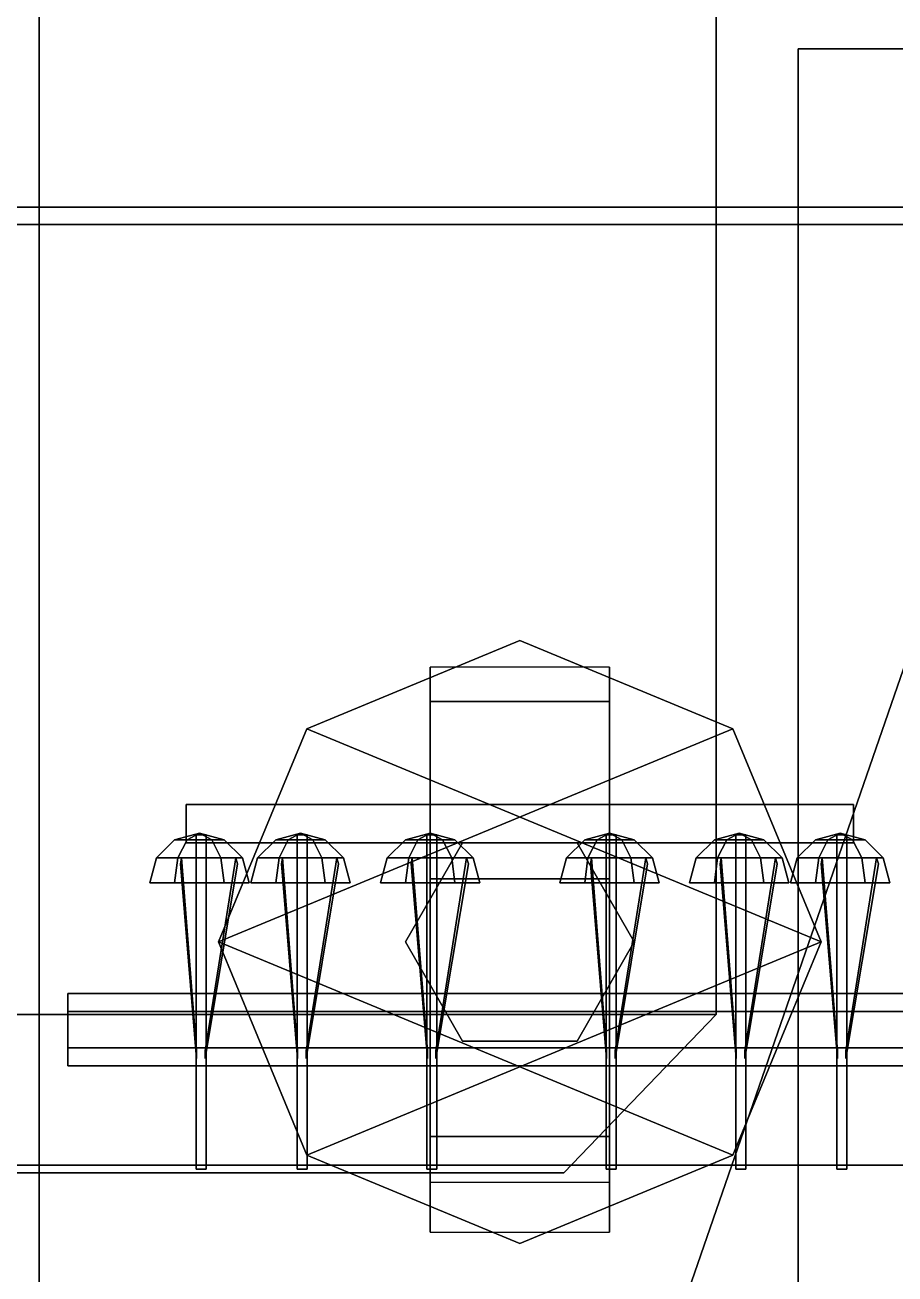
# Model space of a CAD drawing. Extents: x -14 to 14, y -57 to 59.
# Drawn here: x -0.08 to 4.49, y -32.46 to -25.92 of the extents above; entities that cross this region are included whole.
import ezdxf

# ---------------------------------------------------------------- set-up
doc = ezdxf.new("R2010")
doc.units = 0
doc.layers.get('0').update_dxf_attribs({"linetype": 'CONTINUOUS'})

msp = doc.modelspace()

# ---------------------------------------------------------------- linework, layer by layer
for points in [[(0, -38.48, 26.47), (0, -38.48, 26.53), (0, -7.51, 29.28), (0, -7.51, 29.2)], [(0, -7.51, 29.2), (0, -7.51, 29.28), (0, -38.48, 26.53), (0, -38.48, 26.47)], [(-12.85, -16.95, -4.35), (12.85, -16.95, -4.35), (5.37, -26.87, -4.35), (-5.37, -26.87, -4.35)], [(9, -16.95, 3.99), (-9, -16.95, 3.99), (-9, -26.87, 3.99), (9, -26.87, 3.99)], [(4.98, -26.96, 6.36), (4.98, -20.1, 6.36), (-4.98, -20.1, 6.36), (-4.98, -26.96, 6.36)], [(-4.98, -26.96, 6.36), (-4.98, -20.1, 6.36), (4.98, -20.1, 6.36), (4.98, -26.96, 6.36)], [(3.55, -31.1, 8.73), (3.55, -24.08, 8.73), (-3.55, -24.08, 8.73), (-3.55, -31.1, 8.73)], [(3.55, -31.1, 6.36), (3.55, -24.08, 6.36), (3.55, -24.08, 8.73), (3.55, -31.1, 8.73)], [(3.98, -37.27, 3.99), (3.98, -26.04, 3.99), (3.98, -26.04, 6.36), (3.98, -37.27, 6.36)], [(3.98, -26.04, 6.36), (3.98, -26.04, 3.99), (4.97, -26.04, 3.99), (4.97, -26.04, 6.36)], [(9, -26.87, 3.99), (-9, -26.87, 3.99), (-8.61, -37.01, 3.99), (8.61, -37.01, 3.99)], [(-5.37, -26.87, -4.35), (0, -26.87, -4.35), (0, -37.01, -4.35), (-1.86, -37.01, -3.55)], [(1.86, -37.01, -3.55), (0, -37.01, -4.35), (0, -26.87, -4.35), (5.37, -26.87, -4.35)], [(4.89, -37.01, -3.07), (1.86, -37.01, -3.55), (5.37, -26.87, -4.35), (6.89, -26.87, -4.13)], [(-8.87, -31.89, 6.36), (-8.87, -26.96, 6.36), (8.87, -26.96, 6.36), (8.87, -31.89, 6.36)], [(8.87, -31.89, 6.36), (8.87, -26.96, 6.36), (-8.87, -26.96, 6.36), (-8.87, -31.89, 6.36)], [(3.6372, -29.6028, 11.15), (0.94, -30.72, 11.15), (1.4028, -29.6028, 11.15), (2.52, -29.14, 11.15)], [(3.6372, -29.6028, 11.95), (2.52, -29.14, 11.95), (1.4028, -29.6028, 11.95), (4.1, -30.72, 11.95)], [(1.4028, -29.6028, 11.95), (2.52, -29.14, 11.95), (2.52, -29.14, 11.15), (1.4028, -29.6028, 11.15)], [(2.52, -29.14, 11.95), (3.6372, -29.6028, 11.95), (3.6372, -29.6028, 11.15), (2.52, -29.14, 11.15)], [(2.05, -29.28, 11.95), (2.05, -32.24, 11.95), (2.05, -30.39, 12.56), (2.05, -30, 12.56)], [(2.99, -30, 12.56), (2.99, -29.28, 11.95), (2.05, -29.28, 11.95), (2.05, -30, 12.56)], [(2.99, -30.39, 12.56), (2.99, -32.24, 11.95), (2.99, -29.28, 11.95), (2.99, -30, 12.56)], [(2.99, -29.46, 10.72), (2.99, -31.74, 10.72), (2.05, -31.74, 10.72), (2.05, -29.46, 10.72)], [(2.05, -29.46, 10.72), (2.05, -31.74, 10.72), (2.05, -31.98, 11.15), (2.05, -29.46, 11.15)], [(2.99, -29.46, 11.15), (2.99, -29.46, 10.72), (2.05, -29.46, 10.72), (2.05, -29.46, 11.15)], [(2.99, -31.98, 11.15), (2.99, -31.74, 10.72), (2.99, -29.46, 10.72), (2.99, -29.46, 11.15)], [(4.1, -30.72, 11.15), (1.4028, -31.8372, 11.15), (0.94, -30.72, 11.15), (3.6372, -29.6028, 11.15)], [(4.1, -30.72, 11.95), (1.4028, -29.6028, 11.95), (0.94, -30.72, 11.95), (3.6372, -31.8372, 11.95)], [(0.94, -30.72, 11.95), (1.4028, -29.6028, 11.95), (1.4028, -29.6028, 11.15), (0.94, -30.72, 11.15)], [(3.6372, -29.6028, 11.95), (4.1, -30.72, 11.95), (4.1, -30.72, 11.15), (3.6372, -29.6028, 11.15)], [(4.27, -30, 12.56), (4.27, -30.2, 12.56), (0.77, -30.2, 12.56), (0.77, -30, 12.56)], [(4.27, -30, 12.91), (4.27, -30, 12.56), (0.77, -30, 12.56), (0.77, -30, 12.91)], [(0.77, -30, 12.91), (0.77, -30.2, 12.91), (4.27, -30.2, 12.91), (4.27, -30, 12.91)], [(0.77, -30, 12.56), (0.77, -30.2, 12.56), (0.77, -30.2, 12.91), (0.77, -30, 12.91)], [(4.27, -30.2, 12.91), (4.27, -30.2, 12.56), (4.27, -30, 12.56), (4.27, -30, 12.91)], [(0.84, -30.15, 13.03), (0.775, -30.1848, 13.1426), (0.71, -30.1848, 13.03), (0.84, -30.15, 13.03)], [(0.84, -30.15, 13.03), (0.71, -30.1848, 13.03), (0.775, -30.1848, 12.9174), (0.84, -30.15, 13.03)], [(0.84, -30.15, 13.03), (0.71, -30.1848, 13.03), (0.775, -30.1848, 13.1426), (0.84, -30.15, 13.03)], [(0.84, -30.15, 13.03), (0.775, -30.1848, 12.9174), (0.71, -30.1848, 13.03), (0.84, -30.15, 13.03)], [(0.84, -30.15, 13.03), (0.905, -30.1848, 13.1426), (0.775, -30.1848, 13.1426), (0.84, -30.15, 13.03)], [(0.84, -30.15, 13.03), (0.775, -30.1848, 12.9174), (0.905, -30.1848, 12.9174), (0.84, -30.15, 13.03)], [(0.84, -30.15, 13.03), (0.775, -30.1848, 13.1426), (0.905, -30.1848, 13.1426), (0.84, -30.15, 13.03)], [(0.84, -30.15, 13.03), (0.905, -30.1848, 12.9174), (0.775, -30.1848, 12.9174), (0.84, -30.15, 13.03)], [(0.875, -30.1594, 13.03), (0.8225, -30.1594, 13.0603), (0.8225, -31.91, 13.0603), (0.875, -31.91, 13.03)], [(0.8225, -30.1594, 13.0603), (0.8225, -30.1594, 12.9997), (0.8225, -31.91, 12.9997), (0.8225, -31.91, 13.0603)], [(0.8225, -30.1594, 12.9997), (0.875, -30.1594, 13.03), (0.875, -31.91, 13.03), (0.8225, -31.91, 12.9997)], [(0.84, -30.15, 13.03), (0.97, -30.1848, 13.03), (0.905, -30.1848, 13.1426), (0.84, -30.15, 13.03)], [(0.84, -30.15, 13.03), (0.905, -30.1848, 12.9174), (0.97, -30.1848, 13.03), (0.84, -30.15, 13.03)], [(0.84, -30.15, 13.03), (0.905, -30.1848, 13.1426), (0.97, -30.1848, 13.03), (0.84, -30.15, 13.03)], [(0.84, -30.15, 13.03), (0.97, -30.1848, 13.03), (0.905, -30.1848, 12.9174), (0.84, -30.15, 13.03)], [(1.37, -30.15, 13.03), (1.305, -30.1848, 12.9174), (1.24, -30.1848, 13.03), (1.37, -30.15, 13.03)], [(1.37, -30.15, 13.03), (1.24, -30.1848, 13.03), (1.305, -30.1848, 13.1426), (1.37, -30.15, 13.03)], [(1.37, -30.15, 13.03), (1.24, -30.1848, 13.03), (1.305, -30.1848, 12.9174), (1.37, -30.15, 13.03)], [(1.37, -30.15, 13.03), (1.305, -30.1848, 13.1426), (1.24, -30.1848, 13.03), (1.37, -30.15, 13.03)], [(1.37, -30.15, 13.03), (1.435, -30.1848, 12.9174), (1.305, -30.1848, 12.9174), (1.37, -30.15, 13.03)], [(1.37, -30.15, 13.03), (1.305, -30.1848, 13.1426), (1.435, -30.1848, 13.1426), (1.37, -30.15, 13.03)], [(1.37, -30.15, 13.03), (1.305, -30.1848, 12.9174), (1.435, -30.1848, 12.9174), (1.37, -30.15, 13.03)], [(1.37, -30.15, 13.03), (1.435, -30.1848, 13.1426), (1.305, -30.1848, 13.1426), (1.37, -30.15, 13.03)], [(1.3525, -30.1594, 12.9997), (1.405, -30.1594, 13.03), (1.405, -31.91, 13.03), (1.3525, -31.91, 12.9997)], [(1.3525, -30.1594, 13.0603), (1.3525, -30.1594, 12.9997), (1.3525, -31.91, 12.9997), (1.3525, -31.91, 13.0603)], [(1.405, -30.1594, 13.03), (1.3525, -30.1594, 13.0603), (1.3525, -31.91, 13.0603), (1.405, -31.91, 13.03)], [(1.37, -30.15, 13.03), (1.5, -30.1848, 13.03), (1.435, -30.1848, 12.9174), (1.37, -30.15, 13.03)], [(1.37, -30.15, 13.03), (1.435, -30.1848, 13.1426), (1.5, -30.1848, 13.03), (1.37, -30.15, 13.03)], [(1.37, -30.15, 13.03), (1.435, -30.1848, 12.9174), (1.5, -30.1848, 13.03), (1.37, -30.15, 13.03)], [(1.37, -30.15, 13.03), (1.5, -30.1848, 13.03), (1.435, -30.1848, 13.1426), (1.37, -30.15, 13.03)], [(2.05, -30.15, 13.03), (1.985, -30.1848, 13.1426), (1.92, -30.1848, 13.03), (2.05, -30.15, 13.03)], [(2.05, -30.15, 13.03), (1.92, -30.1848, 13.03), (1.985, -30.1848, 12.9174), (2.05, -30.15, 13.03)], [(2.05, -30.15, 13.03), (1.92, -30.1848, 13.03), (1.985, -30.1848, 13.1426), (2.05, -30.15, 13.03)], [(2.05, -30.15, 13.03), (1.985, -30.1848, 12.9174), (1.92, -30.1848, 13.03), (2.05, -30.15, 13.03)], [(2.05, -30.15, 13.03), (2.115, -30.1848, 13.1426), (1.985, -30.1848, 13.1426), (2.05, -30.15, 13.03)], [(2.05, -30.15, 13.03), (1.985, -30.1848, 12.9174), (2.115, -30.1848, 12.9174), (2.05, -30.15, 13.03)], [(2.05, -30.15, 13.03), (1.985, -30.1848, 13.1426), (2.115, -30.1848, 13.1426), (2.05, -30.15, 13.03)], [(2.05, -30.15, 13.03), (2.115, -30.1848, 12.9174), (1.985, -30.1848, 12.9174), (2.05, -30.15, 13.03)], [(2.085, -30.1594, 13.03), (2.0325, -30.1594, 13.0603), (2.0325, -31.91, 13.0603), (2.085, -31.91, 13.03)], [(2.0325, -30.1594, 13.0603), (2.0325, -30.1594, 12.9997), (2.0325, -31.91, 12.9997), (2.0325, -31.91, 13.0603)], [(2.0325, -30.1594, 12.9997), (2.085, -30.1594, 13.03), (2.085, -31.91, 13.03), (2.0325, -31.91, 12.9997)], [(2.05, -30.15, 13.03), (2.18, -30.1848, 13.03), (2.115, -30.1848, 13.1426), (2.05, -30.15, 13.03)], [(2.05, -30.15, 13.03), (2.115, -30.1848, 12.9174), (2.18, -30.1848, 13.03), (2.05, -30.15, 13.03)], [(2.05, -30.15, 13.03), (2.115, -30.1848, 13.1426), (2.18, -30.1848, 13.03), (2.05, -30.15, 13.03)], [(2.05, -30.15, 13.03), (2.18, -30.1848, 13.03), (2.115, -30.1848, 12.9174), (2.05, -30.15, 13.03)], [(2.99, -30.15, 13.03), (2.925, -30.1848, 12.9174), (2.86, -30.1848, 13.03), (2.99, -30.15, 13.03)], [(2.99, -30.15, 13.03), (2.86, -30.1848, 13.03), (2.925, -30.1848, 13.1426), (2.99, -30.15, 13.03)], [(2.99, -30.15, 13.03), (2.86, -30.1848, 13.03), (2.925, -30.1848, 12.9174), (2.99, -30.15, 13.03)], [(2.99, -30.15, 13.03), (2.925, -30.1848, 13.1426), (2.86, -30.1848, 13.03), (2.99, -30.15, 13.03)], [(2.99, -30.15, 13.03), (3.055, -30.1848, 12.9174), (2.925, -30.1848, 12.9174), (2.99, -30.15, 13.03)], [(2.99, -30.15, 13.03), (2.925, -30.1848, 13.1426), (3.055, -30.1848, 13.1426), (2.99, -30.15, 13.03)], [(2.99, -30.15, 13.03), (2.925, -30.1848, 12.9174), (3.055, -30.1848, 12.9174), (2.99, -30.15, 13.03)], [(2.99, -30.15, 13.03), (3.055, -30.1848, 13.1426), (2.925, -30.1848, 13.1426), (2.99, -30.15, 13.03)], [(2.9725, -30.1594, 12.9997), (3.025, -30.1594, 13.03), (3.025, -31.91, 13.03), (2.9725, -31.91, 12.9997)], [(2.9725, -30.1594, 13.0603), (2.9725, -30.1594, 12.9997), (2.9725, -31.91, 12.9997), (2.9725, -31.91, 13.0603)], [(3.025, -30.1594, 13.03), (2.9725, -30.1594, 13.0603), (2.9725, -31.91, 13.0603), (3.025, -31.91, 13.03)], [(2.99, -30.15, 13.03), (3.12, -30.1848, 13.03), (3.055, -30.1848, 12.9174), (2.99, -30.15, 13.03)], [(2.99, -30.15, 13.03), (3.055, -30.1848, 13.1426), (3.12, -30.1848, 13.03), (2.99, -30.15, 13.03)], [(2.99, -30.15, 13.03), (3.055, -30.1848, 12.9174), (3.12, -30.1848, 13.03), (2.99, -30.15, 13.03)], [(2.99, -30.15, 13.03), (3.12, -30.1848, 13.03), (3.055, -30.1848, 13.1426), (2.99, -30.15, 13.03)], [(3.67, -30.15, 13.03), (3.605, -30.1848, 13.1426), (3.54, -30.1848, 13.03), (3.67, -30.15, 13.03)], [(3.67, -30.15, 13.03), (3.54, -30.1848, 13.03), (3.605, -30.1848, 12.9174), (3.67, -30.15, 13.03)], [(3.67, -30.15, 13.03), (3.54, -30.1848, 13.03), (3.605, -30.1848, 13.1426), (3.67, -30.15, 13.03)], [(3.67, -30.15, 13.03), (3.605, -30.1848, 12.9174), (3.54, -30.1848, 13.03), (3.67, -30.15, 13.03)], [(3.67, -30.15, 13.03), (3.735, -30.1848, 13.1426), (3.605, -30.1848, 13.1426), (3.67, -30.15, 13.03)], [(3.67, -30.15, 13.03), (3.605, -30.1848, 12.9174), (3.735, -30.1848, 12.9174), (3.67, -30.15, 13.03)], [(3.67, -30.15, 13.03), (3.605, -30.1848, 13.1426), (3.735, -30.1848, 13.1426), (3.67, -30.15, 13.03)], [(3.67, -30.15, 13.03), (3.735, -30.1848, 12.9174), (3.605, -30.1848, 12.9174), (3.67, -30.15, 13.03)], [(3.705, -30.1594, 13.03), (3.6525, -30.1594, 13.0603), (3.6525, -31.91, 13.0603), (3.705, -31.91, 13.03)], [(3.6525, -30.1594, 13.0603), (3.6525, -30.1594, 12.9997), (3.6525, -31.91, 12.9997), (3.6525, -31.91, 13.0603)], [(3.6525, -30.1594, 12.9997), (3.705, -30.1594, 13.03), (3.705, -31.91, 13.03), (3.6525, -31.91, 12.9997)], [(3.67, -30.15, 13.03), (3.8, -30.1848, 13.03), (3.735, -30.1848, 13.1426), (3.67, -30.15, 13.03)], [(3.67, -30.15, 13.03), (3.735, -30.1848, 12.9174), (3.8, -30.1848, 13.03), (3.67, -30.15, 13.03)], [(3.67, -30.15, 13.03), (3.735, -30.1848, 13.1426), (3.8, -30.1848, 13.03), (3.67, -30.15, 13.03)], [(3.67, -30.15, 13.03), (3.8, -30.1848, 13.03), (3.735, -30.1848, 12.9174), (3.67, -30.15, 13.03)], [(4.2, -30.15, 13.03), (4.135, -30.1848, 12.9174), (4.07, -30.1848, 13.03), (4.2, -30.15, 13.03)], [(4.2, -30.15, 13.03), (4.07, -30.1848, 13.03), (4.135, -30.1848, 13.1426), (4.2, -30.15, 13.03)], [(4.2, -30.15, 13.03), (4.07, -30.1848, 13.03), (4.135, -30.1848, 12.9174), (4.2, -30.15, 13.03)], [(4.2, -30.15, 13.03), (4.135, -30.1848, 13.1426), (4.07, -30.1848, 13.03), (4.2, -30.15, 13.03)], [(4.2, -30.15, 13.03), (4.265, -30.1848, 12.9174), (4.135, -30.1848, 12.9174), (4.2, -30.15, 13.03)], [(4.2, -30.15, 13.03), (4.135, -30.1848, 13.1426), (4.265, -30.1848, 13.1426), (4.2, -30.15, 13.03)], [(4.2, -30.15, 13.03), (4.135, -30.1848, 12.9174), (4.265, -30.1848, 12.9174), (4.2, -30.15, 13.03)], [(4.2, -30.15, 13.03), (4.265, -30.1848, 13.1426), (4.135, -30.1848, 13.1426), (4.2, -30.15, 13.03)], [(4.1825, -30.1594, 12.9997), (4.235, -30.1594, 13.03), (4.235, -31.91, 13.03), (4.1825, -31.91, 12.9997)], [(4.1825, -30.1594, 13.0603), (4.1825, -30.1594, 12.9997), (4.1825, -31.91, 12.9997), (4.1825, -31.91, 13.0603)], [(4.235, -30.1594, 13.03), (4.1825, -30.1594, 13.0603), (4.1825, -31.91, 13.0603), (4.235, -31.91, 13.03)], [(4.2, -30.15, 13.03), (4.33, -30.1848, 13.03), (4.265, -30.1848, 12.9174), (4.2, -30.15, 13.03)], [(4.2, -30.15, 13.03), (4.265, -30.1848, 13.1426), (4.33, -30.1848, 13.03), (4.2, -30.15, 13.03)], [(4.2, -30.15, 13.03), (4.265, -30.1848, 12.9174), (4.33, -30.1848, 13.03), (4.2, -30.15, 13.03)], [(4.2, -30.15, 13.03), (4.33, -30.1848, 13.03), (4.265, -30.1848, 13.1426), (4.2, -30.15, 13.03)], [(0.775, -30.1848, 13.1426), (0.7274, -30.28, 13.225), (0.6148, -30.28, 13.03), (0.71, -30.1848, 13.03)], [(0.71, -30.1848, 13.03), (0.6148, -30.28, 13.03), (0.7274, -30.28, 12.835), (0.775, -30.1848, 12.9174)], [(0.71, -30.1848, 13.03), (0.6148, -30.28, 13.03), (0.7274, -30.28, 13.225), (0.775, -30.1848, 13.1426)], [(0.775, -30.1848, 12.9174), (0.7274, -30.28, 12.835), (0.6148, -30.28, 13.03), (0.71, -30.1848, 13.03)], [(0.905, -30.1848, 13.1426), (0.9526, -30.28, 13.225), (0.7274, -30.28, 13.225), (0.775, -30.1848, 13.1426)], [(0.775, -30.1848, 12.9174), (0.7274, -30.28, 12.835), (0.9526, -30.28, 12.835), (0.905, -30.1848, 12.9174)], [(0.775, -30.1848, 13.1426), (0.7274, -30.28, 13.225), (0.9526, -30.28, 13.225), (0.905, -30.1848, 13.1426)], [(0.905, -30.1848, 12.9174), (0.9526, -30.28, 12.835), (0.7274, -30.28, 12.835), (0.775, -30.1848, 12.9174)], [(0.77, -30.2, 12.91), (0.77, -30.2, 12.56), (4.27, -30.2, 12.56), (4.27, -30.2, 12.91)], [(0.97, -30.1848, 13.03), (1.0652, -30.28, 13.03), (0.9526, -30.28, 13.225), (0.905, -30.1848, 13.1426)], [(0.905, -30.1848, 12.9174), (0.9526, -30.28, 12.835), (1.0652, -30.28, 13.03), (0.97, -30.1848, 13.03)], [(0.905, -30.1848, 13.1426), (0.9526, -30.28, 13.225), (1.0652, -30.28, 13.03), (0.97, -30.1848, 13.03)], [(0.97, -30.1848, 13.03), (1.0652, -30.28, 13.03), (0.9526, -30.28, 12.835), (0.905, -30.1848, 12.9174)], [(1.305, -30.1848, 12.9174), (1.2574, -30.28, 12.835), (1.1448, -30.28, 13.03), (1.24, -30.1848, 13.03)], [(1.24, -30.1848, 13.03), (1.1448, -30.28, 13.03), (1.2574, -30.28, 13.225), (1.305, -30.1848, 13.1426)], [(1.24, -30.1848, 13.03), (1.1448, -30.28, 13.03), (1.2574, -30.28, 12.835), (1.305, -30.1848, 12.9174)], [(1.305, -30.1848, 13.1426), (1.2574, -30.28, 13.225), (1.1448, -30.28, 13.03), (1.24, -30.1848, 13.03)], [(1.435, -30.1848, 12.9174), (1.4826, -30.28, 12.835), (1.2574, -30.28, 12.835), (1.305, -30.1848, 12.9174)], [(1.305, -30.1848, 13.1426), (1.2574, -30.28, 13.225), (1.4826, -30.28, 13.225), (1.435, -30.1848, 13.1426)], [(1.305, -30.1848, 12.9174), (1.2574, -30.28, 12.835), (1.4826, -30.28, 12.835), (1.435, -30.1848, 12.9174)], [(1.435, -30.1848, 13.1426), (1.4826, -30.28, 13.225), (1.2574, -30.28, 13.225), (1.305, -30.1848, 13.1426)], [(1.5, -30.1848, 13.03), (1.5952, -30.28, 13.03), (1.4826, -30.28, 12.835), (1.435, -30.1848, 12.9174)], [(1.435, -30.1848, 13.1426), (1.4826, -30.28, 13.225), (1.5952, -30.28, 13.03), (1.5, -30.1848, 13.03)], [(1.435, -30.1848, 12.9174), (1.4826, -30.28, 12.835), (1.5952, -30.28, 13.03), (1.5, -30.1848, 13.03)], [(1.5, -30.1848, 13.03), (1.5952, -30.28, 13.03), (1.4826, -30.28, 13.225), (1.435, -30.1848, 13.1426)], [(1.985, -30.1848, 13.1426), (1.9374, -30.28, 13.225), (1.8248, -30.28, 13.03), (1.92, -30.1848, 13.03)], [(1.92, -30.1848, 13.03), (1.8248, -30.28, 13.03), (1.9374, -30.28, 12.835), (1.985, -30.1848, 12.9174)], [(1.92, -30.1848, 13.03), (1.8248, -30.28, 13.03), (1.9374, -30.28, 13.225), (1.985, -30.1848, 13.1426)], [(1.985, -30.1848, 12.9174), (1.9374, -30.28, 12.835), (1.8248, -30.28, 13.03), (1.92, -30.1848, 13.03)], [(2.22, -30.2004, 8.73), (1.92, -30.72, 8.73), (1.92, -30.72, 11.15), (2.22, -30.2004, 10.72)], [(2.115, -30.1848, 13.1426), (2.1626, -30.28, 13.225), (1.9374, -30.28, 13.225), (1.985, -30.1848, 13.1426)], [(1.985, -30.1848, 12.9174), (1.9374, -30.28, 12.835), (2.1626, -30.28, 12.835), (2.115, -30.1848, 12.9174)], [(1.985, -30.1848, 13.1426), (1.9374, -30.28, 13.225), (2.1626, -30.28, 13.225), (2.115, -30.1848, 13.1426)], [(2.115, -30.1848, 12.9174), (2.1626, -30.28, 12.835), (1.9374, -30.28, 12.835), (1.985, -30.1848, 12.9174)], [(2.05, -30.2, 12.56), (2.05, -30.39, 12.56), (2.99, -30.39, 12.56), (2.99, -30.2, 12.56)], [(2.18, -30.1848, 13.03), (2.2752, -30.28, 13.03), (2.1626, -30.28, 13.225), (2.115, -30.1848, 13.1426)], [(2.115, -30.1848, 12.9174), (2.1626, -30.28, 12.835), (2.2752, -30.28, 13.03), (2.18, -30.1848, 13.03)], [(2.115, -30.1848, 13.1426), (2.1626, -30.28, 13.225), (2.2752, -30.28, 13.03), (2.18, -30.1848, 13.03)], [(2.18, -30.1848, 13.03), (2.2752, -30.28, 13.03), (2.1626, -30.28, 12.835), (2.115, -30.1848, 12.9174)], [(2.82, -30.2004, 8.73), (2.22, -30.2004, 8.73), (2.22, -30.2004, 10.72), (2.82, -30.2004, 10.72)], [(2.925, -30.1848, 12.9174), (2.8774, -30.28, 12.835), (2.7648, -30.28, 13.03), (2.86, -30.1848, 13.03)], [(2.86, -30.1848, 13.03), (2.7648, -30.28, 13.03), (2.8774, -30.28, 13.225), (2.925, -30.1848, 13.1426)], [(2.86, -30.1848, 13.03), (2.7648, -30.28, 13.03), (2.8774, -30.28, 12.835), (2.925, -30.1848, 12.9174)], [(2.925, -30.1848, 13.1426), (2.8774, -30.28, 13.225), (2.7648, -30.28, 13.03), (2.86, -30.1848, 13.03)], [(3.12, -30.72, 8.73), (2.82, -30.2004, 8.73), (2.82, -30.2004, 10.72), (3.12, -30.72, 11.15)], [(3.055, -30.1848, 12.9174), (3.1026, -30.28, 12.835), (2.8774, -30.28, 12.835), (2.925, -30.1848, 12.9174)], [(2.925, -30.1848, 13.1426), (2.8774, -30.28, 13.225), (3.1026, -30.28, 13.225), (3.055, -30.1848, 13.1426)], [(2.925, -30.1848, 12.9174), (2.8774, -30.28, 12.835), (3.1026, -30.28, 12.835), (3.055, -30.1848, 12.9174)], [(3.055, -30.1848, 13.1426), (3.1026, -30.28, 13.225), (2.8774, -30.28, 13.225), (2.925, -30.1848, 13.1426)], [(3.12, -30.1848, 13.03), (3.2152, -30.28, 13.03), (3.1026, -30.28, 12.835), (3.055, -30.1848, 12.9174)], [(3.055, -30.1848, 13.1426), (3.1026, -30.28, 13.225), (3.2152, -30.28, 13.03), (3.12, -30.1848, 13.03)], [(3.055, -30.1848, 12.9174), (3.1026, -30.28, 12.835), (3.2152, -30.28, 13.03), (3.12, -30.1848, 13.03)], [(3.12, -30.1848, 13.03), (3.2152, -30.28, 13.03), (3.1026, -30.28, 13.225), (3.055, -30.1848, 13.1426)], [(3.605, -30.1848, 13.1426), (3.5574, -30.28, 13.225), (3.4448, -30.28, 13.03), (3.54, -30.1848, 13.03)], [(3.54, -30.1848, 13.03), (3.4448, -30.28, 13.03), (3.5574, -30.28, 12.835), (3.605, -30.1848, 12.9174)], [(3.54, -30.1848, 13.03), (3.4448, -30.28, 13.03), (3.5574, -30.28, 13.225), (3.605, -30.1848, 13.1426)], [(3.605, -30.1848, 12.9174), (3.5574, -30.28, 12.835), (3.4448, -30.28, 13.03), (3.54, -30.1848, 13.03)], [(3.735, -30.1848, 13.1426), (3.7826, -30.28, 13.225), (3.5574, -30.28, 13.225), (3.605, -30.1848, 13.1426)], [(3.605, -30.1848, 12.9174), (3.5574, -30.28, 12.835), (3.7826, -30.28, 12.835), (3.735, -30.1848, 12.9174)], [(3.605, -30.1848, 13.1426), (3.5574, -30.28, 13.225), (3.7826, -30.28, 13.225), (3.735, -30.1848, 13.1426)], [(3.735, -30.1848, 12.9174), (3.7826, -30.28, 12.835), (3.5574, -30.28, 12.835), (3.605, -30.1848, 12.9174)], [(3.8, -30.1848, 13.03), (3.8952, -30.28, 13.03), (3.7826, -30.28, 13.225), (3.735, -30.1848, 13.1426)], [(3.735, -30.1848, 12.9174), (3.7826, -30.28, 12.835), (3.8952, -30.28, 13.03), (3.8, -30.1848, 13.03)], [(3.735, -30.1848, 13.1426), (3.7826, -30.28, 13.225), (3.8952, -30.28, 13.03), (3.8, -30.1848, 13.03)], [(3.8, -30.1848, 13.03), (3.8952, -30.28, 13.03), (3.7826, -30.28, 12.835), (3.735, -30.1848, 12.9174)], [(4.135, -30.1848, 12.9174), (4.0874, -30.28, 12.835), (3.9748, -30.28, 13.03), (4.07, -30.1848, 13.03)], [(4.07, -30.1848, 13.03), (3.9748, -30.28, 13.03), (4.0874, -30.28, 13.225), (4.135, -30.1848, 13.1426)], [(4.07, -30.1848, 13.03), (3.9748, -30.28, 13.03), (4.0874, -30.28, 12.835), (4.135, -30.1848, 12.9174)], [(4.135, -30.1848, 13.1426), (4.0874, -30.28, 13.225), (3.9748, -30.28, 13.03), (4.07, -30.1848, 13.03)], [(4.265, -30.1848, 12.9174), (4.3126, -30.28, 12.835), (4.0874, -30.28, 12.835), (4.135, -30.1848, 12.9174)], [(4.135, -30.1848, 13.1426), (4.0874, -30.28, 13.225), (4.3126, -30.28, 13.225), (4.265, -30.1848, 13.1426)], [(4.135, -30.1848, 12.9174), (4.0874, -30.28, 12.835), (4.3126, -30.28, 12.835), (4.265, -30.1848, 12.9174)], [(4.265, -30.1848, 13.1426), (4.3126, -30.28, 13.225), (4.0874, -30.28, 13.225), (4.135, -30.1848, 13.1426)], [(4.33, -30.1848, 13.03), (4.4252, -30.28, 13.03), (4.3126, -30.28, 12.835), (4.265, -30.1848, 12.9174)], [(4.265, -30.1848, 13.1426), (4.3126, -30.28, 13.225), (4.4252, -30.28, 13.03), (4.33, -30.1848, 13.03)], [(4.265, -30.1848, 12.9174), (4.3126, -30.28, 12.835), (4.4252, -30.28, 13.03), (4.33, -30.1848, 13.03)], [(4.33, -30.1848, 13.03), (4.4252, -30.28, 13.03), (4.3126, -30.28, 13.225), (4.265, -30.1848, 13.1426)], [(0.7274, -30.28, 13.225), (0.71, -30.41, 13.2552), (0.58, -30.41, 13.03), (0.6148, -30.28, 13.03)], [(0.6148, -30.28, 13.03), (0.58, -30.41, 13.03), (0.71, -30.41, 12.8048), (0.7274, -30.28, 12.835)], [(0.6148, -30.28, 13.03), (0.58, -30.41, 13.03), (0.71, -30.41, 13.2552), (0.7274, -30.28, 13.225)], [(0.7274, -30.28, 12.835), (0.71, -30.41, 12.8048), (0.58, -30.41, 13.03), (0.6148, -30.28, 13.03)], [(0.9526, -30.28, 13.225), (0.97, -30.41, 13.2552), (0.71, -30.41, 13.2552), (0.7274, -30.28, 13.225)], [(0.7274, -30.28, 12.835), (0.71, -30.41, 12.8048), (0.97, -30.41, 12.8048), (0.9526, -30.28, 12.835)], [(0.7274, -30.28, 13.225), (0.71, -30.41, 13.2552), (0.97, -30.41, 13.2552), (0.9526, -30.28, 13.225)], [(0.9526, -30.28, 12.835), (0.97, -30.41, 12.8048), (0.71, -30.41, 12.8048), (0.7274, -30.28, 12.835)], [(0.825, -31.29, 13.056), (0.825, -31.33, 13.056), (0.74, -30.31, 13.2032), (0.745, -30.28, 13.1945)], [(0.745, -30.28, 13.1945), (0.74, -30.31, 13.2032), (0.825, -31.33, 13.056), (0.825, -31.29, 13.056)], [(0.825, -31.29, 13.004), (0.825, -31.33, 13.004), (0.74, -30.31, 12.8568), (0.745, -30.28, 12.8655)], [(0.745, -30.28, 12.8655), (0.74, -30.31, 12.8568), (0.825, -31.33, 13.004), (0.825, -31.29, 13.004)], [(1.03, -30.28, 13.03), (1.04, -30.31, 13.03), (0.87, -31.33, 13.03), (0.87, -31.29, 13.03)], [(0.87, -31.29, 13.03), (0.87, -31.33, 13.03), (1.04, -30.31, 13.03), (1.03, -30.28, 13.03)], [(1.0652, -30.28, 13.03), (1.1, -30.41, 13.03), (0.97, -30.41, 13.2552), (0.9526, -30.28, 13.225)], [(0.9526, -30.28, 12.835), (0.97, -30.41, 12.8048), (1.1, -30.41, 13.03), (1.0652, -30.28, 13.03)], [(0.9526, -30.28, 13.225), (0.97, -30.41, 13.2552), (1.1, -30.41, 13.03), (1.0652, -30.28, 13.03)], [(1.0652, -30.28, 13.03), (1.1, -30.41, 13.03), (0.97, -30.41, 12.8048), (0.9526, -30.28, 12.835)], [(1.2574, -30.28, 12.835), (1.24, -30.41, 12.8048), (1.11, -30.41, 13.03), (1.1448, -30.28, 13.03)], [(1.1448, -30.28, 13.03), (1.11, -30.41, 13.03), (1.24, -30.41, 13.2552), (1.2574, -30.28, 13.225)], [(1.1448, -30.28, 13.03), (1.11, -30.41, 13.03), (1.24, -30.41, 12.8048), (1.2574, -30.28, 12.835)], [(1.2574, -30.28, 13.225), (1.24, -30.41, 13.2552), (1.11, -30.41, 13.03), (1.1448, -30.28, 13.03)], [(1.4826, -30.28, 12.835), (1.5, -30.41, 12.8048), (1.24, -30.41, 12.8048), (1.2574, -30.28, 12.835)], [(1.2574, -30.28, 13.225), (1.24, -30.41, 13.2552), (1.5, -30.41, 13.2552), (1.4826, -30.28, 13.225)], [(1.2574, -30.28, 12.835), (1.24, -30.41, 12.8048), (1.5, -30.41, 12.8048), (1.4826, -30.28, 12.835)], [(1.4826, -30.28, 13.225), (1.5, -30.41, 13.2552), (1.24, -30.41, 13.2552), (1.2574, -30.28, 13.225)], [(1.275, -30.28, 12.8655), (1.27, -30.31, 12.8568), (1.355, -31.33, 13.004), (1.355, -31.29, 13.004)], [(1.355, -31.29, 13.004), (1.355, -31.33, 13.004), (1.27, -30.31, 12.8568), (1.275, -30.28, 12.8655)], [(1.275, -30.28, 13.1945), (1.27, -30.31, 13.2032), (1.355, -31.33, 13.056), (1.355, -31.29, 13.056)], [(1.355, -31.29, 13.056), (1.355, -31.33, 13.056), (1.27, -30.31, 13.2032), (1.275, -30.28, 13.1945)], [(1.4, -31.29, 13.03), (1.4, -31.33, 13.03), (1.57, -30.31, 13.03), (1.56, -30.28, 13.03)], [(1.56, -30.28, 13.03), (1.57, -30.31, 13.03), (1.4, -31.33, 13.03), (1.4, -31.29, 13.03)], [(1.5952, -30.28, 13.03), (1.63, -30.41, 13.03), (1.5, -30.41, 12.8048), (1.4826, -30.28, 12.835)], [(1.4826, -30.28, 13.225), (1.5, -30.41, 13.2552), (1.63, -30.41, 13.03), (1.5952, -30.28, 13.03)], [(1.4826, -30.28, 12.835), (1.5, -30.41, 12.8048), (1.63, -30.41, 13.03), (1.5952, -30.28, 13.03)], [(1.5952, -30.28, 13.03), (1.63, -30.41, 13.03), (1.5, -30.41, 13.2552), (1.4826, -30.28, 13.225)], [(1.9374, -30.28, 13.225), (1.92, -30.41, 13.2552), (1.79, -30.41, 13.03), (1.8248, -30.28, 13.03)], [(1.8248, -30.28, 13.03), (1.79, -30.41, 13.03), (1.92, -30.41, 12.8048), (1.9374, -30.28, 12.835)], [(1.8248, -30.28, 13.03), (1.79, -30.41, 13.03), (1.92, -30.41, 13.2552), (1.9374, -30.28, 13.225)], [(1.9374, -30.28, 12.835), (1.92, -30.41, 12.8048), (1.79, -30.41, 13.03), (1.8248, -30.28, 13.03)], [(2.1626, -30.28, 13.225), (2.18, -30.41, 13.2552), (1.92, -30.41, 13.2552), (1.9374, -30.28, 13.225)], [(1.9374, -30.28, 12.835), (1.92, -30.41, 12.8048), (2.18, -30.41, 12.8048), (2.1626, -30.28, 12.835)], [(1.9374, -30.28, 13.225), (1.92, -30.41, 13.2552), (2.18, -30.41, 13.2552), (2.1626, -30.28, 13.225)], [(2.1626, -30.28, 12.835), (2.18, -30.41, 12.8048), (1.92, -30.41, 12.8048), (1.9374, -30.28, 12.835)], [(2.035, -31.29, 13.056), (2.035, -31.33, 13.056), (1.95, -30.31, 13.2032), (1.955, -30.28, 13.1945)], [(1.955, -30.28, 13.1945), (1.95, -30.31, 13.2032), (2.035, -31.33, 13.056), (2.035, -31.29, 13.056)], [(2.035, -31.29, 13.004), (2.035, -31.33, 13.004), (1.95, -30.31, 12.8568), (1.955, -30.28, 12.8655)], [(1.955, -30.28, 12.8655), (1.95, -30.31, 12.8568), (2.035, -31.33, 13.004), (2.035, -31.29, 13.004)], [(2.24, -30.28, 13.03), (2.25, -30.31, 13.03), (2.08, -31.33, 13.03), (2.08, -31.29, 13.03)], [(2.08, -31.29, 13.03), (2.08, -31.33, 13.03), (2.25, -30.31, 13.03), (2.24, -30.28, 13.03)], [(2.2752, -30.28, 13.03), (2.31, -30.41, 13.03), (2.18, -30.41, 13.2552), (2.1626, -30.28, 13.225)], [(2.1626, -30.28, 12.835), (2.18, -30.41, 12.8048), (2.31, -30.41, 13.03), (2.2752, -30.28, 13.03)], [(2.1626, -30.28, 13.225), (2.18, -30.41, 13.2552), (2.31, -30.41, 13.03), (2.2752, -30.28, 13.03)], [(2.2752, -30.28, 13.03), (2.31, -30.41, 13.03), (2.18, -30.41, 12.8048), (2.1626, -30.28, 12.835)], [(2.8774, -30.28, 12.835), (2.86, -30.41, 12.8048), (2.73, -30.41, 13.03), (2.7648, -30.28, 13.03)], [(2.7648, -30.28, 13.03), (2.73, -30.41, 13.03), (2.86, -30.41, 13.2552), (2.8774, -30.28, 13.225)], [(2.7648, -30.28, 13.03), (2.73, -30.41, 13.03), (2.86, -30.41, 12.8048), (2.8774, -30.28, 12.835)], [(2.8774, -30.28, 13.225), (2.86, -30.41, 13.2552), (2.73, -30.41, 13.03), (2.7648, -30.28, 13.03)], [(3.1026, -30.28, 12.835), (3.12, -30.41, 12.8048), (2.86, -30.41, 12.8048), (2.8774, -30.28, 12.835)], [(2.8774, -30.28, 13.225), (2.86, -30.41, 13.2552), (3.12, -30.41, 13.2552), (3.1026, -30.28, 13.225)], [(2.8774, -30.28, 12.835), (2.86, -30.41, 12.8048), (3.12, -30.41, 12.8048), (3.1026, -30.28, 12.835)], [(3.1026, -30.28, 13.225), (3.12, -30.41, 13.2552), (2.86, -30.41, 13.2552), (2.8774, -30.28, 13.225)], [(2.895, -30.28, 12.8655), (2.89, -30.31, 12.8568), (2.975, -31.33, 13.004), (2.975, -31.29, 13.004)], [(2.975, -31.29, 13.004), (2.975, -31.33, 13.004), (2.89, -30.31, 12.8568), (2.895, -30.28, 12.8655)], [(2.895, -30.28, 13.1945), (2.89, -30.31, 13.2032), (2.975, -31.33, 13.056), (2.975, -31.29, 13.056)], [(2.975, -31.29, 13.056), (2.975, -31.33, 13.056), (2.89, -30.31, 13.2032), (2.895, -30.28, 13.1945)], [(3.02, -31.29, 13.03), (3.02, -31.33, 13.03), (3.19, -30.31, 13.03), (3.18, -30.28, 13.03)], [(3.18, -30.28, 13.03), (3.19, -30.31, 13.03), (3.02, -31.33, 13.03), (3.02, -31.29, 13.03)], [(3.2152, -30.28, 13.03), (3.25, -30.41, 13.03), (3.12, -30.41, 12.8048), (3.1026, -30.28, 12.835)], [(3.1026, -30.28, 13.225), (3.12, -30.41, 13.2552), (3.25, -30.41, 13.03), (3.2152, -30.28, 13.03)], [(3.1026, -30.28, 12.835), (3.12, -30.41, 12.8048), (3.25, -30.41, 13.03), (3.2152, -30.28, 13.03)], [(3.2152, -30.28, 13.03), (3.25, -30.41, 13.03), (3.12, -30.41, 13.2552), (3.1026, -30.28, 13.225)], [(3.5574, -30.28, 13.225), (3.54, -30.41, 13.2552), (3.41, -30.41, 13.03), (3.4448, -30.28, 13.03)], [(3.4448, -30.28, 13.03), (3.41, -30.41, 13.03), (3.54, -30.41, 12.8048), (3.5574, -30.28, 12.835)], [(3.4448, -30.28, 13.03), (3.41, -30.41, 13.03), (3.54, -30.41, 13.2552), (3.5574, -30.28, 13.225)], [(3.5574, -30.28, 12.835), (3.54, -30.41, 12.8048), (3.41, -30.41, 13.03), (3.4448, -30.28, 13.03)], [(3.7826, -30.28, 13.225), (3.8, -30.41, 13.2552), (3.54, -30.41, 13.2552), (3.5574, -30.28, 13.225)], [(3.5574, -30.28, 12.835), (3.54, -30.41, 12.8048), (3.8, -30.41, 12.8048), (3.7826, -30.28, 12.835)], [(3.5574, -30.28, 13.225), (3.54, -30.41, 13.2552), (3.8, -30.41, 13.2552), (3.7826, -30.28, 13.225)], [(3.7826, -30.28, 12.835), (3.8, -30.41, 12.8048), (3.54, -30.41, 12.8048), (3.5574, -30.28, 12.835)], [(3.655, -31.29, 13.056), (3.655, -31.33, 13.056), (3.57, -30.31, 13.2032), (3.575, -30.28, 13.1945)], [(3.575, -30.28, 13.1945), (3.57, -30.31, 13.2032), (3.655, -31.33, 13.056), (3.655, -31.29, 13.056)], [(3.655, -31.29, 13.004), (3.655, -31.33, 13.004), (3.57, -30.31, 12.8568), (3.575, -30.28, 12.8655)], [(3.575, -30.28, 12.8655), (3.57, -30.31, 12.8568), (3.655, -31.33, 13.004), (3.655, -31.29, 13.004)], [(3.86, -30.28, 13.03), (3.87, -30.31, 13.03), (3.7, -31.33, 13.03), (3.7, -31.29, 13.03)], [(3.7, -31.29, 13.03), (3.7, -31.33, 13.03), (3.87, -30.31, 13.03), (3.86, -30.28, 13.03)], [(3.8952, -30.28, 13.03), (3.93, -30.41, 13.03), (3.8, -30.41, 13.2552), (3.7826, -30.28, 13.225)], [(3.7826, -30.28, 12.835), (3.8, -30.41, 12.8048), (3.93, -30.41, 13.03), (3.8952, -30.28, 13.03)], [(3.7826, -30.28, 13.225), (3.8, -30.41, 13.2552), (3.93, -30.41, 13.03), (3.8952, -30.28, 13.03)], [(3.8952, -30.28, 13.03), (3.93, -30.41, 13.03), (3.8, -30.41, 12.8048), (3.7826, -30.28, 12.835)], [(4.0874, -30.28, 12.835), (4.07, -30.41, 12.8048), (3.94, -30.41, 13.03), (3.9748, -30.28, 13.03)], [(3.9748, -30.28, 13.03), (3.94, -30.41, 13.03), (4.07, -30.41, 13.2552), (4.0874, -30.28, 13.225)], [(3.9748, -30.28, 13.03), (3.94, -30.41, 13.03), (4.07, -30.41, 12.8048), (4.0874, -30.28, 12.835)], [(4.0874, -30.28, 13.225), (4.07, -30.41, 13.2552), (3.94, -30.41, 13.03), (3.9748, -30.28, 13.03)], [(4.3126, -30.28, 12.835), (4.33, -30.41, 12.8048), (4.07, -30.41, 12.8048), (4.0874, -30.28, 12.835)], [(4.0874, -30.28, 13.225), (4.07, -30.41, 13.2552), (4.33, -30.41, 13.2552), (4.3126, -30.28, 13.225)], [(4.0874, -30.28, 12.835), (4.07, -30.41, 12.8048), (4.33, -30.41, 12.8048), (4.3126, -30.28, 12.835)], [(4.3126, -30.28, 13.225), (4.33, -30.41, 13.2552), (4.07, -30.41, 13.2552), (4.0874, -30.28, 13.225)], [(4.105, -30.28, 12.8655), (4.1, -30.31, 12.8568), (4.185, -31.33, 13.004), (4.185, -31.29, 13.004)], [(4.185, -31.29, 13.004), (4.185, -31.33, 13.004), (4.1, -30.31, 12.8568), (4.105, -30.28, 12.8655)], [(4.105, -30.28, 13.1945), (4.1, -30.31, 13.2032), (4.185, -31.33, 13.056), (4.185, -31.29, 13.056)], [(4.185, -31.29, 13.056), (4.185, -31.33, 13.056), (4.1, -30.31, 13.2032), (4.105, -30.28, 13.1945)], [(4.23, -31.29, 13.03), (4.23, -31.33, 13.03), (4.4, -30.31, 13.03), (4.39, -30.28, 13.03)], [(4.39, -30.28, 13.03), (4.4, -30.31, 13.03), (4.23, -31.33, 13.03), (4.23, -31.29, 13.03)], [(4.4252, -30.28, 13.03), (4.46, -30.41, 13.03), (4.33, -30.41, 12.8048), (4.3126, -30.28, 12.835)], [(4.3126, -30.28, 13.225), (4.33, -30.41, 13.2552), (4.46, -30.41, 13.03), (4.4252, -30.28, 13.03)], [(4.3126, -30.28, 12.835), (4.33, -30.41, 12.8048), (4.46, -30.41, 13.03), (4.4252, -30.28, 13.03)], [(4.4252, -30.28, 13.03), (4.46, -30.41, 13.03), (4.33, -30.41, 13.2552), (4.3126, -30.28, 13.225)], [(2.05, -30.39, 12.56), (2.05, -32.24, 11.95), (2.99, -32.24, 11.95), (2.99, -30.39, 12.56)], [(3.6372, -31.8372, 11.95), (0.94, -30.72, 11.95), (1.4028, -31.8372, 11.95), (2.52, -32.3, 11.95)], [(1.4028, -31.8372, 11.95), (0.94, -30.72, 11.95), (0.94, -30.72, 11.15), (1.4028, -31.8372, 11.15)], [(3.6372, -31.8372, 11.15), (2.52, -32.3, 11.15), (1.4028, -31.8372, 11.15), (4.1, -30.72, 11.15)], [(1.92, -30.72, 8.73), (2.22, -31.2396, 8.73), (2.22, -31.2396, 10.72), (1.92, -30.72, 11.15)], [(2.82, -31.2396, 8.73), (3.12, -30.72, 8.73), (3.12, -30.72, 11.15), (2.82, -31.2396, 10.72)], [(4.1, -30.72, 11.95), (3.6372, -31.8372, 11.95), (3.6372, -31.8372, 11.15), (4.1, -30.72, 11.15)], [(0.15, -30.99, 11.48), (0.15, -31.085, 11.6445), (4.89, -31.085, 11.6445), (4.89, -30.99, 11.48)], [(0.15, -31.085, 11.3155), (0.15, -30.99, 11.48), (4.89, -30.99, 11.48), (4.89, -31.085, 11.3155)], [(0.15, -30.99, 11.48), (0.15, -31.37, 11.48), (0.15, -31.275, 11.6445), (0.15, -31.085, 11.6445)], [(0.15, -31.085, 11.3155), (0.15, -31.275, 11.3155), (0.15, -31.37, 11.48), (0.15, -30.99, 11.48)], [(0.15, -31.085, 11.6445), (0.15, -31.275, 11.6445), (4.89, -31.275, 11.6445), (4.89, -31.085, 11.6445)], [(0.15, -31.275, 11.3155), (0.15, -31.085, 11.3155), (4.89, -31.085, 11.3155), (4.89, -31.275, 11.3155)], [(-3.55, -31.1, 8.73), (-2.75, -31.93, 8.73), (2.75, -31.93, 8.73), (3.55, -31.1, 8.73)], [(2.75, -31.93, 8.73), (2.75, -31.93, 6.36), (3.55, -31.1, 6.36), (3.55, -31.1, 8.73)], [(0.15, -31.275, 11.6445), (0.15, -31.37, 11.48), (4.89, -31.37, 11.48), (4.89, -31.275, 11.6445)], [(0.15, -31.37, 11.48), (0.15, -31.275, 11.3155), (4.89, -31.275, 11.3155), (4.89, -31.37, 11.48)], [(2.22, -31.2396, 8.73), (2.82, -31.2396, 8.73), (2.82, -31.2396, 10.72), (2.22, -31.2396, 10.72)], [(2.05, -31.98, 11.15), (2.05, -31.74, 10.72), (2.99, -31.74, 10.72), (2.99, -31.98, 11.15)], [(2.52, -32.3, 11.95), (1.4028, -31.8372, 11.95), (1.4028, -31.8372, 11.15), (2.52, -32.3, 11.15)], [(3.6372, -31.8372, 11.95), (2.52, -32.3, 11.95), (2.52, -32.3, 11.15), (3.6372, -31.8372, 11.15)], [(8.87, -31.89, 6.36), (9.86, -32.62, 6.36), (-9.86, -32.62, 6.36), (-8.87, -31.89, 6.36)], [(-8.87, -31.89, 6.36), (-9.86, -32.62, 6.36), (9.86, -32.62, 6.36), (8.87, -31.89, 6.36)], [(-2.75, -31.93, 8.73), (-2.75, -31.93, 6.36), (2.75, -31.93, 6.36), (2.75, -31.93, 8.73)], [(0.8225, -31.91, 13.0603), (0.8225, -31.91, 12.9997), (0.875, -31.91, 13.03)], [(1.3525, -31.91, 13.0603), (1.3525, -31.91, 12.9997), (1.405, -31.91, 13.03)], [(2.0325, -31.91, 13.0603), (2.0325, -31.91, 12.9997), (2.085, -31.91, 13.03)], [(2.9725, -31.91, 13.0603), (2.9725, -31.91, 12.9997), (3.025, -31.91, 13.03)], [(3.6525, -31.91, 13.0603), (3.6525, -31.91, 12.9997), (3.705, -31.91, 13.03)], [(4.1825, -31.91, 13.0603), (4.1825, -31.91, 12.9997), (4.235, -31.91, 13.03)]]:
    msp.add_3dface(points)

doc.saveas('drawing.dxf')
